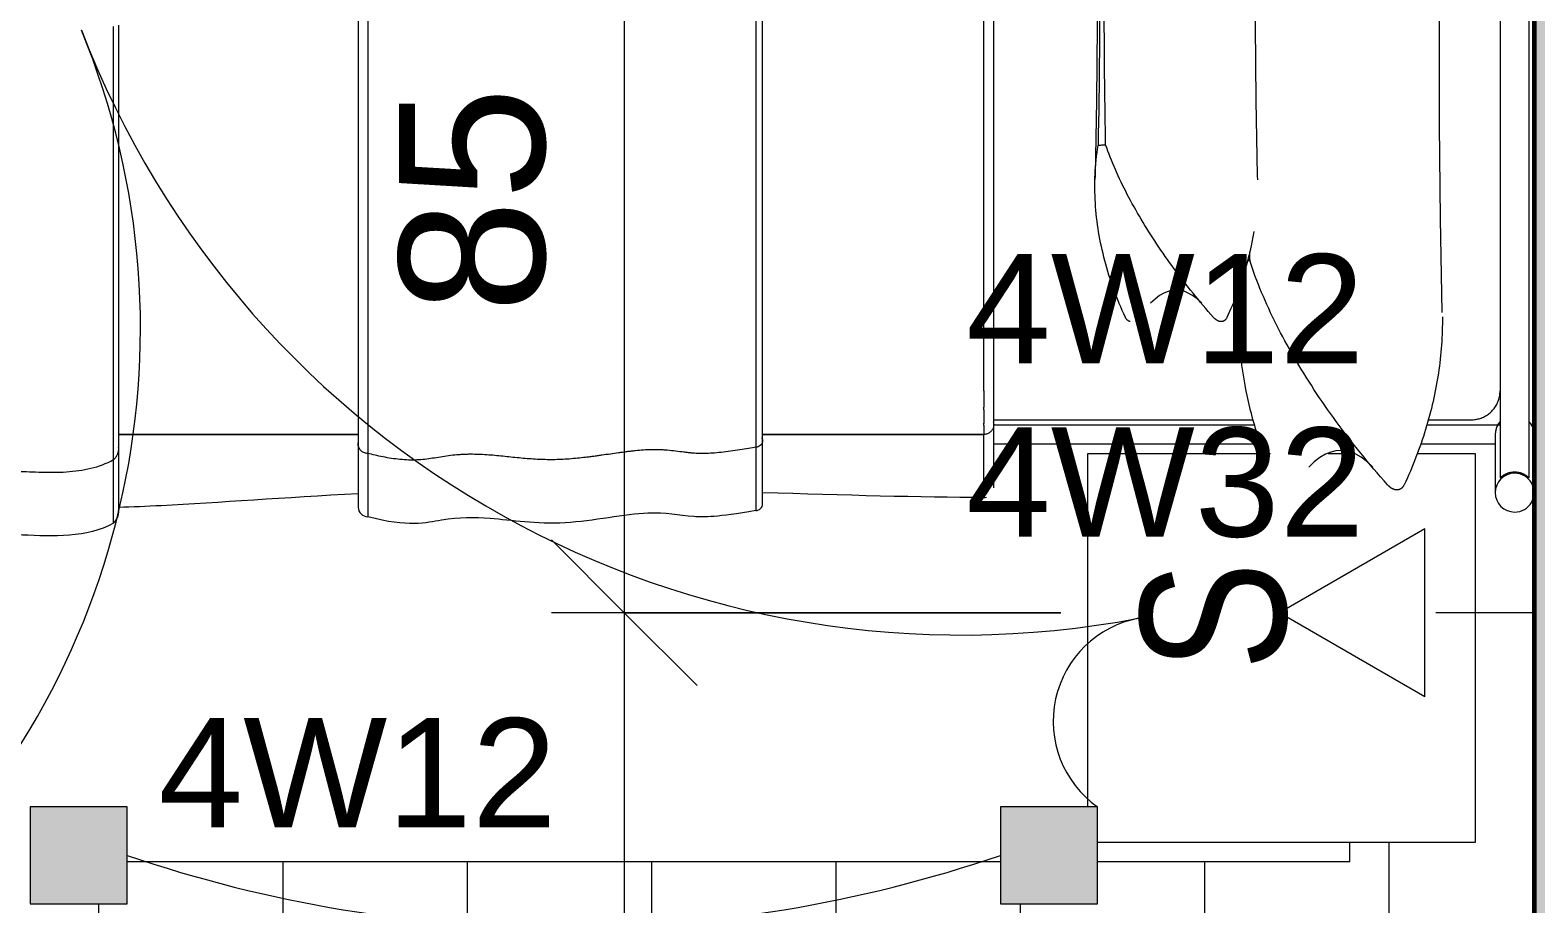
# Model space of a CAD drawing. Header units: millimetres. Extents: x -11245 to 8231, y -22520 to -3800.
# Drawn here: x 2245 to 3797, y -11020 to -10119 of the extents above; entities that cross this region are included whole.
import ezdxf

# ---------------------------------------------------------------- set-up
doc = ezdxf.new("R2010")
doc.units = ezdxf.units.MM
for name, color, linetype, lineweight in [('A-ANNO-DIMS', 211, 'Continuous', 9), ('A-ANNO-DIMS-75', 211, 'Continuous', 9), ('A-ANNO-NOTE', 131, 'Continuous', 9), ('A-DETL-GENF', 92, 'Continuous', 9), ('A-DETL-THIN', 151, 'Continuous', 9), ('A-FLOR-PATT', 8, 'Continuous', 25), ('A-WALL', 113, 'Continuous', 25), ('A-WALL-PATT', 111, 'Continuous', 25), ('G-ANNO-TEXT', 231, 'Continuous', 9), ('I-FURN', 30, 'Continuous', 9)]:
    doc.layers.add(name, color=color, linetype=linetype, lineweight=lineweight)
doc.styles.add('@Arial Unicode MS', font='ARIALUNI.TTF', dxfattribs={"height": 150})
doc.styles.add('Arial', font='arial.ttf', dxfattribs={"width": 0.8, "height": 150})
doc.styles.add('Arial_1', font='arial.ttf', dxfattribs={"height": 112.5})
doc.dimstyles.new('CRT_-__Metros_-_Linha_de_chamada_3_5_mm', dxfattribs={"dimscale": 304.8, "dimtxt": 150.876728, "dimasz": 0.492126, "dimexe": 0.246063, "dimexo": 0.0625, "dimgap": 0.123031, "dimtad": 1, "dimlfac": 0.001, "dimrnd": 0.01, "dimzin": 0, "dimdsep": 46, "dimtxsty": '@Arial Unicode MS', "dimblk1": 'OBLIQUE', "dimblk2": 'OBLIQUE', "dimsah": 1, "dimcen": 0.09, "dimdle": 0.246063, "dimazin": 0, "dimtfac": 1, "dimtdec": 4, "dimtix": 1, "dimtmove": 0, "dimatfit": 3, "dimfxl": 1.476378, "dimfxlon": 1, "dimtvp": 1, "dimtolj": 1, "dimtzin": 0, "dimarcsym": 2})
doc.dimstyles.new('CRT_-__Metros_-_Linha_de_chamada_3_5_mm_1', dxfattribs={"dimscale": 304.8, "dimtxt": 150.876728, "dimasz": 0.492126, "dimexe": 0.246063, "dimexo": 0.0625, "dimgap": 0.123031, "dimtad": 1, "dimdec": 0, "dimlfac": 0.1, "dimdsep": 46, "dimtxsty": '@Arial Unicode MS', "dimblk1": 'OBLIQUE', "dimblk2": 'OBLIQUE', "dimsah": 1, "dimcen": 0.09, "dimdle": 0.246063, "dimazin": 0, "dimtfac": 1, "dimtdec": 4, "dimtix": 1, "dimtmove": 0, "dimatfit": 3, "dimfxl": 1.476378, "dimfxlon": 1, "dimtvp": 1, "dimtolj": 1, "dimtzin": 0, "dimarcsym": 2})

# ---------------------------------------------------------------- blocks, each defined once
blk = doc.blocks.new('Blks_Dorm Ikea_Cama Björksnäs - Queen-3588633-PONTOS ELÉTRICOS TÉRREO')
at = {"layer": 'I-FURN', "color": 254}
for p, q in [((844.9, 1015), (-844.9, 1015)), ((-844.9, 985), (844.9, 985)), ((790, 909.5), (790, 984.6)), ((800, 980), (860, 980)), ((810, 980.6), (810, 903)), ((785, 911.3), (785, 955)), ((785, 462.6), (785, 730.5)), ((790, 463), (790, 732)), ((810, 738.6), (810, 463.6))]:
    blk.add_line(p, q, dxfattribs=at)
at = {"layer": 'I-FURN', "color": 254, "flags": 128}
blk.add_lwpolyline([(785, 955), (785, 956.2), (784.9, 957.4), (784.8, 958.6), (784.6, 959.8), (784.4, 961), (784.1, 962.1), (783.8, 963.3), (783.5, 964.4), (783.1, 965.6), (782.6, 966.7), (782.1, 967.8), (781.6, 968.9), (781, 969.9), (780.4, 970.9), (779.8, 971.9), (779.1, 972.9), (778.3, 973.9), (777.6, 974.8), (776.7, 975.7), (775.9, 976.5), (775, 977.3), (774.1, 978.1), (773.2, 978.9), (772.2, 979.6), (771.2, 980.2), (770.2, 980.9), (769.1, 981.5), (768.1, 982), (767, 982.5), (765.9, 983), (764.7, 983.4), (763.6, 983.7), (762.4, 984.1), (761.3, 984.3), (760.1, 984.6), (758.9, 984.7), (757.7, 984.9), (756.5, 985), (755.3, 985), (755, 985)], dxfattribs=at)
at = {"layer": 'I-FURN', "color": 254}
for centre, start, end in [((800, 1000), 86.2712, 130.9514), ((800, 1000), 123.75, 128.4099), ((800, 1000), 90, 99.452), ((860, 1000), 360, 180), ((860, 1000), 180, 0), ((800, 1000), 229.0486, 275.0779), ((800, 1000), 231.5901, 247.9445), ((800, 1000), 257.4654, 270)]:
    blk.add_arc(centre, 20, start, end, dxfattribs=at)
for points, knots in [([(844.9, 1015), (844.9, 1015), (844.9, 1014.9), (844.7, 1014.8), (844.6, 1014.6), (844.4, 1014.4), (844.2, 1014.1), (844, 1013.9), (843.8, 1013.6), (843.7, 1013.5), (843.5, 1013.3), (843.3, 1013), (843.1, 1012.7), (842.8, 1012.3), (842.6, 1012), (842.4, 1011.7), (842.2, 1011.5), (842, 1011.1), (841.7, 1010.6), (841.4, 1010.1), (841.1, 1009.4), (840.8, 1008.8), (840.5, 1008.1), (840.2, 1007.4), (839.9, 1006.4), (839.5, 1005.1), (839.1, 1002.9), (838.9, 1001.2), (838.9, 1000)], [-1, -1, -1, -1, -0.928571, -0.892857, -0.857143, -0.821429, -0.785714, -0.75, -0.732143, -0.714286, -0.696429, -0.678571, -0.642857, -0.607143, -0.589286, -0.571429, -0.553571, -0.535714, -0.5, -0.464286, -0.428571, -0.392857, -0.357143, -0.321429, -0.285714, -0.214286, -0.142857, 0, 0, 0, 0]), ([(838.9, 1000), (838.9, 998.8), (839.1, 997.1), (839.5, 994.9), (839.9, 993.6), (840.2, 992.6), (840.5, 991.9), (840.8, 991.2), (841.1, 990.6), (841.4, 989.9), (841.7, 989.4), (842, 988.9), (842.2, 988.5), (842.4, 988.3), (842.6, 988), (842.8, 987.7), (843.1, 987.3), (843.3, 987), (843.5, 986.7), (843.7, 986.5), (843.8, 986.4), (844, 986.1), (844.2, 985.9), (844.4, 985.6), (844.6, 985.4), (844.7, 985.2), (844.9, 985.1), (844.9, 985), (844.9, 985)], [-1, -1, -1, -1, -0.857143, -0.785714, -0.714286, -0.678571, -0.642857, -0.607143, -0.571429, -0.535714, -0.5, -0.464286, -0.446429, -0.428571, -0.410714, -0.392857, -0.357143, -0.321429, -0.303571, -0.285714, -0.267857, -0.25, -0.214286, -0.178571, -0.142857, -0.107143, -0.071429, 0, 0, 0, 0])]:
    blk.add_open_spline(points, degree=3, knots=knots, dxfattribs=at)
blk = doc.blocks.new('Blks_Decor Henzel Studio_Tapete Diamond Dust - Único-3507124-PONTOS ELÉTRICOS TÉRREO')
at = {"layer": 'I-FURN', "color": 254}
for p, q in [((-1250, 260), (-1250, -640)), ((-1250, -740), (-1250, -1000)), ((-1250, -1000), (-1230, -1000)), ((-830, -1000), (-828, -1000))]:
    blk.add_line(p, q, dxfattribs=at)
blk = doc.blocks.new('Blks_Dorm_Travesseiros - Branco-3557595-PONTOS ELÉTRICOS TÉRREO')
at = {"layer": 'I-FURN', "color": 254}
for p in [(620.8, 110.3), (620.8, 107.9)]:
    blk.add_line(p, (620.8, 109.2), dxfattribs=at)
at = {"layer": 'I-FURN', "color": 254, "flags": 128}
for points in [[(674.4, 308.7), (577.9, 306.8), (481.2, 305.9), (384.3, 305.9), (287.6, 306.8), (191.1, 308.6), (185.6, 308.7)], [(833.6, 237.1), (828, 231), (823.6, 225.2), (820.3, 219.5), (818.1, 214.1), (816.9, 209), (816.5, 204), (816.9, 198.9), (818.2, 193.8), (820.5, 188.4), (823.8, 182.7), (828.3, 176.8), (833.6, 171.1)], [(146.4, 118.2), (223.6, 116.7), (301.1, 116), (378.5, 115.9), (455.9, 116.7), (533.2, 118.1), (537.6, 118.2)], [(646.9, 100), (668.9, 99.6), (674.4, 99.4)], [(664.9, 60.9), (660.4, 56.1), (656.9, 51.4), (654.3, 46.9), (652.5, 42.6), (651.5, 38.4), (651.2, 34.4), (651.5, 30.4), (652.6, 26.3), (654.4, 21.9), (657, 17.4), (660.6, 12.7), (664.9, 8.1)], [(217.2, -47.8), (223.6, -47.7), (301.1, -46.9), (378.5, -46.9), (455.9, -47.6), (533.2, -49.1), (537.5, -49.2)]]:
    blk.add_lwpolyline(points, dxfattribs=at)
at = {"layer": 'I-FURN', "color": 254}
for centre, ratio, start_param, end_param in [((430, 706.5), 0.241922, 4.78609, 4.789653), ((430, 701.3), 0.240231, 4.787731, 4.789654)]:
    blk.add_ellipse(centre, major_axis=(2472.1, 0), ratio=ratio, start_param=start_param, end_param=end_param, dxfattribs=at)
for points in [[(678.8, 308.8), (688.5, 308.9), (707.9, 308.3), (737, 305.1), (766.1, 299.6), (794.9, 291.9), (823.6, 282), (842.5, 273.9), (851.9, 269.5)], [(851.9, 252.3), (841.1, 242.8), (819.5, 224.4), (786.7, 199.1), (753.6, 176.1), (720.3, 155.5), (687, 137.4), (653.8, 122.1), (631.8, 113.8), (620.8, 110.3)], [(679.5, 73.1), (671.2, 65.7), (654.6, 51.6), (629.3, 32), (603.9, 14.2), (578.3, -1.9), (552.7, -16.2), (527.2, -28.5), (510.1, -35.2), (501.6, -38.2)], [(676.5, -1.4), (677.5, -2.3), (678.5, -3.1), (679.5, -4)], [(502.2, -46), (502, -44.7), (501.7, -42.1), (501.6, -39.5), (501.6, -38.2)]]:
    blk.add_open_spline(points, degree=3, dxfattribs=at)
for points, knots in [([(851.9, 269.5), (852.3, 269.3), (852.8, 269), (853.5, 268.6), (854, 268.2), (854.5, 267.8), (855, 267.3), (855.4, 266.9), (855.7, 266.6), (855.9, 266.3), (856.1, 266), (856.3, 265.6), (856.6, 265), (856.9, 264.3), (857.1, 263.6), (857.2, 262.8), (857.2, 262), (857.2, 261.1), (857.1, 260.3), (856.9, 259.5), (856.6, 258.7), (856.3, 258), (856.1, 257.5), (855.9, 257.2), (855.7, 256.8), (855.4, 256.3), (855, 255.8), (854.5, 255.1), (854, 254.5), (853.5, 253.9), (852.8, 253.1), (852.3, 252.6), (851.9, 252.3)], [-1, -1, -1, -1, -0.928571, -0.892857, -0.857143, -0.821429, -0.785714, -0.75, -0.732143, -0.714286, -0.696429, -0.678571, -0.642857, -0.607143, -0.571429, -0.535714, -0.5, -0.464286, -0.428571, -0.392857, -0.357143, -0.321429, -0.303571, -0.285714, -0.267857, -0.25, -0.214286, -0.178571, -0.142857, -0.107143, -0.071429, 0, 0, 0, 0]), ([(819.4, 125), (814, 123), (792.2, 115.3), (748.1, 103.8), (698.2, 98.4), (660, 99.8), (644, 101.5), (639, 102.2)], [-0.8571429, -0.8571429, -0.8571429, -0.8571429, -0.7857143, -0.5714286, -0.2857143, -0.1428571, -0.0786332, -0.0786332, -0.0786332, -0.0786332]), ([(590.9, 114.5), (595.8, 113.7), (609.1, 111.2), (630.6, 105.8), (655.3, 97.5), (671.4, 90.6), (679.5, 86.8)], [-0.5132646, -0.5132646, -0.5132646, -0.5132646, -0.4285714, -0.2857143, -0.1428571, 0, 0, 0, 0]), ([(679.5, 86.8), (679.8, 86.7), (680.3, 86.5), (680.8, 86.1), (681.2, 85.8), (681.6, 85.5), (682, 85.1), (682.3, 84.8), (682.5, 84.5), (682.7, 84.3), (682.8, 84), (683, 83.7), (683.3, 83.3), (683.5, 82.7), (683.7, 82.1), (683.7, 81.5), (683.8, 80.8), (683.7, 80.2), (683.7, 79.5), (683.5, 78.9), (683.3, 78.2), (683, 77.7), (682.8, 77.3), (682.7, 77), (682.5, 76.7), (682.3, 76.3), (682, 75.9), (681.6, 75.3), (681.2, 74.8), (680.8, 74.4), (680.3, 73.7), (679.8, 73.3), (679.5, 73.1)], [-1, -1, -1, -1, -0.928571, -0.892857, -0.857143, -0.821429, -0.785714, -0.75, -0.732143, -0.714286, -0.696429, -0.678571, -0.642857, -0.607143, -0.571429, -0.535714, -0.5, -0.464286, -0.428571, -0.392857, -0.357143, -0.321429, -0.303571, -0.285714, -0.267857, -0.25, -0.214286, -0.178571, -0.142857, -0.107143, -0.071429, 0, 0, 0, 0]), ([(679.5, -4), (679.8, -4.3), (680.2, -4.7), (680.8, -5.3), (681.1, -5.6), (681.2, -5.8)], [-1, -1, -1, -1, -0.9285714, -0.8928571, -0.8571429, -0.8571429, -0.8571429, -0.8571429]), ([(683.6, -13.1), (683.6, -13.3), (683.5, -13.7), (683.3, -14.3), (683, -14.7), (682.9, -15), (682.7, -15.3), (682.5, -15.5), (682.3, -15.8), (682, -16.1), (681.6, -16.4), (681.2, -16.8), (680.8, -17.1), (680.2, -17.5), (679.8, -17.7), (679.5, -17.8)], [-0.4285714, -0.4285714, -0.4285714, -0.4285714, -0.3928571, -0.3571429, -0.3214286, -0.3035714, -0.2857143, -0.2678571, -0.25, -0.2142857, -0.1785714, -0.1428571, -0.1071429, -0.0714286, 0, 0, 0, 0]), ([(679.5, -17.8), (669.9, -22.3), (650.5, -30.4), (611.3, -42.6), (571.5, -49.2), (531.9, -49.6), (512.1, -47.6), (502.2, -46)], [-1, -1, -1, -1, -0.833333, -0.666667, -0.333333, -0.166667, 0, 0, 0, 0]), ([(501.6, -38.2), (459.1, -39), (358.1, -40.1), (256.9, -39.5), (198.5, -38.5)], [0, 0, 0, 0, 0.4, 0.949401, 0.949401, 0.949401, 0.949401]), ([(213.6, -45.4), (245.6, -44.9), (341.9, -43.9), (438.3, -44.7), (502.2, -46)], [0.0993198, 0.0993198, 0.0993198, 0.0993198, 0.4, 1, 1, 1, 1])]:
    blk.add_open_spline(points, degree=3, knots=knots, dxfattribs=at)
blk = doc.blocks.new('Blks_Dorm_Colcha e Mantas - Casal-3554190-PONTOS ELÉTRICOS TÉRREO')
at = {"layer": 'I-FURN', "color": 254}
for p, q in [((-891.4, 197.2), (-826, 197.2)), ((-879.9, 191.8), (-814.7, 191.8)), ((-826, 197.2), (-755, 197.2)), ((-800, -55.2), (-800, 191.8)), ((-800, 191.8), (-800, -55.2)), ((-755, 197.2), (-379.7, 197.2)), ((-755, 191.8), (-378.4, 191.8)), ((-809.8, -55), (-874.9, -55)), ((755, -55), (-755, -55)), ((-819.6, -65), (-884.9, -65)), ((-755, -65), (-819.6, -65)), ((755, -65), (-755, -65)), ((-813.2, -465), (-878.4, -465)), ((-755, -465), (-813.2, -465)), ((755, -465), (-755, -465)), ((-871.7, -471.7), (-806.6, -471.7)), ((-800, -700), (-800, -471.3)), ((-800, -471.3), (-800, -700)), ((-755, -471.7), (755, -471.7)), ((-865, -700), (-800, -700)), ((-865, -700), (-800, -700)), ((-855.1, -710), (-790.2, -710)), ((-790.7, -700), (-800, -700)), ((-790.8, -700), (-788.5, -700)), ((-774.8, -700), (-788.9, -700)), ((-774.8, -700), (-771.8, -700)), ((-755, -700), (-771.9, -700)), ((-755, -700), (-244.8, -700)), ((-755, -700), (-244.8, -700)), ((-755, -710), (-242.1, -710))]:
    blk.add_line(p, q, dxfattribs=at)
at = {"layer": 'I-FURN', "color": 254, "flags": 128}
for points in [[(-814.7, 191.8), (-813.7, 191.8), (-812.7, 191.8), (-811.6, 191.8), (-810.3, 191.8), (-809, 191.8), (-807.6, 191.8), (-806.1, 191.8), (-804.6, 191.8), (-802.9, 191.8), (-801.2, 191.8), (-799.4, 191.8), (-797.6, 191.8), (-795.6, 191.8), (-793.6, 191.8), (-791.6, 191.8), (-789.5, 191.8), (-787.3, 191.8), (-785.1, 191.8), (-782.8, 191.8), (-780.5, 191.8), (-778.1, 191.8), (-775.7, 191.8), (-773.3, 191.8), (-770.8, 191.8), (-768.4, 191.8), (-765.9, 191.8), (-763.3, 191.8), (-760.8, 191.8), (-758.3, 191.8), (-755.7, 191.8), (-755, 191.8)], [(-755, -55), (-757.3, -55), (-759.7, -55), (-762, -55), (-764.4, -55), (-766.7, -55), (-769, -55), (-771.2, -55), (-773.5, -55), (-775.7, -55), (-777.9, -55), (-780, -55), (-782.1, -55), (-784.2, -55), (-786.2, -55), (-788.2, -55), (-790.1, -55), (-791.9, -55), (-793.7, -55), (-795.5, -55), (-797.1, -55), (-798.7, -55), (-800.3, -55), (-801.7, -55), (-803.1, -55), (-804.4, -55), (-805.7, -55), (-806.8, -55), (-807.9, -55), (-808.9, -55), (-809.8, -55), (-809.8, -55)], [(-806.6, -471.7), (-805.7, -471.7), (-804.8, -471.7), (-803.8, -471.7), (-802.7, -471.7), (-801.5, -471.7), (-800.2, -471.7), (-798.9, -471.7), (-797.5, -471.7), (-796.1, -471.7), (-794.6, -471.7), (-793, -471.7), (-791.3, -471.7), (-789.6, -471.7), (-787.8, -471.7), (-786, -471.7), (-784.2, -471.7), (-782.3, -471.7), (-780.3, -471.7), (-778.3, -471.7), (-776.3, -471.7), (-774.2, -471.7), (-772.1, -471.7), (-770, -471.7), (-767.8, -471.7), (-765.7, -471.7), (-763.5, -471.7), (-761.3, -471.7), (-759.1, -471.7), (-756.9, -471.7), (-755, -471.7)], [(-790.2, -710), (-789.6, -710), (-788.8, -710), (-788, -710), (-787.2, -710), (-786.3, -710), (-785.4, -710), (-784.4, -710), (-783.4, -710), (-782.3, -710), (-781.2, -710), (-780, -710), (-778.8, -710), (-777.5, -710), (-776.3, -710), (-775, -710), (-773.6, -710), (-772.2, -710), (-770.8, -710), (-769.4, -710), (-768, -710), (-766.5, -710), (-765, -710), (-763.5, -710), (-762, -710), (-760.4, -710), (-758.9, -710), (-757.4, -710), (-755.8, -710), (-755, -710)]]:
    blk.add_lwpolyline(points, dxfattribs=at)
at = {"layer": 'I-FURN', "color": 254}
for centre, major_axis, start_param, end_param in [((-879.9, 206.8), (0, 15), 2.265734, 3.244396), ((-874.9, -65), (0, 10), 0, 1.570796), ((-871.7, -465), (0, 6.74), 1.570796, 3.141593), ((-855.1, -700), (0, 10), 1.570796, 1.832596)]:
    blk.add_ellipse(centre, major_axis=major_axis, ratio=0.99356, start_param=start_param, end_param=end_param, dxfattribs=at)
for points, knots in [([(-891.4, 197.2), (-907, 224.5), (-902.2, 305), (-902.2, 395.1), (-917.6, 482.7), (-905, 547.7), (-894.8, 665.1), (-894.8, 700)], [-1.311492, -1.311492, -1.311492, -1.311492, -1.090306, -0.806257, -0.538033, -0.239429, 0, 0, 0, 0]), ([(-829.4, 700), (-829.4, 696.2), (-829.5, 688.3), (-829.9, 675.8), (-830.4, 664.9), (-830.9, 656.1), (-831.4, 649.5), (-831.8, 643), (-832.4, 634.5), (-833.3, 624.2), (-834.2, 613.8), (-834.9, 605.3), (-835.6, 598.6), (-836.2, 591.9), (-837.1, 583.2), (-838.3, 572.7), (-839.7, 560.2), (-841.2, 547.5), (-842.9, 534.4), (-844.4, 521.6), (-845.5, 511.3), (-846.2, 503.4), (-846.7, 497.6), (-847, 491.8), (-847.2, 483.9), (-847.1, 473.6), (-846.3, 460.7), (-845.1, 447.9), (-843.7, 435.5), (-842.2, 423.1), (-840.8, 410.6), (-839.1, 394), (-837.7, 372.7), (-837.1, 347.1), (-837.2, 326.1), (-837.6, 309.3), (-838, 296.5), (-838.5, 283.7), (-838.9, 271.1), (-839.1, 258.5), (-838.7, 245.8), (-837.4, 232.9), (-834.4, 216.3), (-830.1, 204.5), (-826, 197.2)], [0, 0, 0, 0, 0.025, 0.05, 0.075, 0.0875, 0.1, 0.1125, 0.125, 0.15, 0.175, 0.1875, 0.2, 0.2125, 0.225, 0.25, 0.275, 0.3, 0.325, 0.35, 0.375, 0.3875, 0.4, 0.4125, 0.425, 0.45, 0.475, 0.5, 0.525, 0.55, 0.575, 0.6, 0.65, 0.7, 0.75, 0.775, 0.8, 0.825, 0.85, 0.875, 0.9, 0.925, 0.95, 1, 1, 1, 1]), ([(-861.2, -55), (-865.2, 21.6), (-871.7, 104.4), (-874.8, 177.7), (-875.3, 192)], [-2.633244, -2.633244, -2.633244, -2.633244, -1.96947, -1.8041962, -1.8041962, -1.8041962, -1.8041962]), ([(-878.4, -465), (-885.5, -424.5), (-885.5, -392.3), (-876.4, -358.1), (-896.9, -261.2), (-885.3, -195.4), (-885.3, -146.6), (-896, -106.7), (-884.9, -65)], [0, 0, 0, 0, 0.11887, 0.301171, 0.521317, 0.756114, 0.92768, 1.073471, 1.073471, 1.073471, 1.073471]), ([(-813.2, -465), (-814, -460.4), (-815.5, -451.7), (-817.4, -438.7), (-818.6, -429), (-819.4, -420.1), (-819.8, -412.2), (-819.7, -406.3), (-819.4, -401.7), (-819.2, -398.3), (-818.8, -394.6), (-818.2, -389.3), (-817.3, -382.2), (-816.5, -375), (-816, -369.4), (-815.8, -365.3), (-815.7, -361.4), (-815.8, -356), (-816.1, -349.2), (-816.8, -342.1), (-817.4, -336.3), (-817.9, -331.9), (-818.5, -327.6), (-819.3, -321.8), (-820.3, -314.9), (-821.2, -308), (-822, -302.4), (-822.6, -298), (-823.2, -293.7), (-823.9, -288), (-824.6, -281), (-825.4, -272.6), (-825.9, -264.2), (-826.1, -255.9), (-826, -245), (-825.3, -231.4), (-824, -217.3), (-822.8, -206.1), (-821.9, -197.9), (-821.2, -189.6), (-820.7, -181.2), (-820.5, -174.2), (-820.5, -168.7), (-820.6, -164.7), (-820.8, -160.7), (-821.2, -155.2), (-822, -148.2), (-823.3, -139.8), (-824.7, -131.7), (-825.8, -123.7), (-826.4, -115.4), (-826.5, -106.9), (-825.9, -98.1), (-824.8, -89.2), (-822.7, -77.6), (-820.8, -69.6), (-819.6, -65)], [-1, -1, -1, -1, -0.958333, -0.9375, -0.916667, -0.895833, -0.875, -0.854167, -0.84375, -0.833333, -0.822917, -0.8125, -0.791667, -0.770833, -0.760417, -0.75, -0.739583, -0.729167, -0.708333, -0.6875, -0.677083, -0.666667, -0.65625, -0.645833, -0.625, -0.604167, -0.59375, -0.583333, -0.572917, -0.5625, -0.541667, -0.520833, -0.5, -0.479167, -0.458333, -0.416667, -0.375, -0.354167, -0.333333, -0.3125, -0.291667, -0.270833, -0.260417, -0.25, -0.239583, -0.229167, -0.208333, -0.1875, -0.166667, -0.145833, -0.125, -0.104167, -0.083333, -0.0625, -0.041667, 0, 0, 0, 0]), ([(-786.8, -709.3), (-787.3, -709.6), (-789, -710), (-791.9, -710.1), (-795.2, -708.9), (-797.8, -706.6), (-799.6, -703.5), (-800, -701.2), (-800, -700)], [0.3838136, 0.3838136, 0.3838136, 0.3838136, 0.4444444, 0.5555556, 0.6666667, 0.7777778, 0.8888889, 1, 1, 1, 1])]:
    blk.add_open_spline(points, degree=3, knots=knots, dxfattribs=at)
for points in [[(-826, 197.2), (-825.2, 196.2), (-823.4, 194.5), (-820.3, 192.7), (-816.8, 191.8), (-814.4, 191.7), (-813.2, 191.9)], [(-819.6, -65), (-819.6, -63.8), (-819.2, -61.5), (-817.4, -58.4), (-814.8, -56.2), (-811.5, -54.9), (-809.2, -55), (-808.1, -55.2)], [(-803.3, -470.8), (-804, -471.2), (-805.4, -471.8), (-807.7, -471.8), (-809.9, -471), (-811.7, -469.4), (-812.9, -467.4), (-813.2, -465.8), (-813.2, -465)], [(-865, -700), (-865.1, -635.6), (-862.5, -555.2), (-860.1, -471.8)]]:
    blk.add_open_spline(points, degree=3, dxfattribs=at)
blk = doc.blocks.new('Blks_Mob_Mesa de Cabeceira Ripas - Madeira-3560384-PONTOS ELÉTRICOS TÉRREO')
at = {"layer": 'I-FURN', "color": 254}
for p, q in [((200, 200), (-200, 200)), ((-200, 200), (-200, 139.9)), ((200, -189.7), (200, 200)), ((-200, 74.1), (-200, 48.1)), ((-200, -11.3), (-200, -200)), ((-200, -200), (163.7, -200))]:
    blk.add_line(p, q, dxfattribs=at)
blk = doc.blocks.new('DIMBLOCK19-PONTOS ELÉTRICOS TÉRREO')
at = {"layer": 'A-ANNO-DIMS-75', "lineweight": 18}
for p, q in [((2857.8, -9869.7), (2782.8, -9794.7)), ((2857.8, -9869.7), (2932.8, -9944.7)), ((2857.8, -10719.7), (2782.8, -10644.7)), ((2857.8, -10719.7), (2932.8, -10794.7))]:
    blk.add_line(p, q, dxfattribs=at)
at = {"layer": 'A-ANNO-DIMS-75'}
for p, q in [((3307.8, -9869.7), (2782.8, -9869.7)), ((2857.8, -9869.7), (2857.8, -10719.7)), ((2857.8, -9869.7), (3307.8, -9869.7)), ((3307.8, -10719.7), (2782.8, -10719.7)), ((2857.8, -10719.7), (3307.8, -10719.7))]:
    blk.add_line(p, q, dxfattribs=at)
at = {"layer": 'A-ANNO-DIMS-75', "color": 0, "insert": (2625.6, -10410.8), "char_height": 150, "width": 278.81, "attachment_point": 1, "rotation": 90, "line_spacing_factor": 1.117605, "style": '@Arial Unicode MS'}
blk.add_mtext('85', dxfattribs=at)
blk = doc.blocks.new('_Oblique')
at = {"color": 0, "linetype": 'ByBlock', "lineweight": -2}
blk.add_line((-0.5, -0.5), (0.5, 0.5), dxfattribs=at)
blk = doc.blocks.new('DIMBLOCK20-PONTOS ELÉTRICOS TÉRREO')
at = {"layer": 'A-ANNO-DIMS-75', "lineweight": 18}
for p, q in [((2857.8, -10719.7), (2782.8, -10644.7)), ((2857.8, -10719.7), (2932.8, -10794.7)), ((2857.8, -11969.7), (2782.8, -11894.7)), ((2857.8, -11969.7), (2932.8, -12044.7))]:
    blk.add_line(p, q, dxfattribs=at)
at = {"layer": 'A-ANNO-DIMS-75'}
for p, q in [((3307.8, -10719.7), (2782.8, -10719.7)), ((2857.8, -10719.7), (2857.8, -12044.7)), ((2857.8, -10719.7), (3307.8, -10719.7)), ((3307.8, -11969.7), (2782.8, -11969.7)), ((2857.8, -11969.7), (3307.8, -11969.7))]:
    blk.add_line(p, q, dxfattribs=at)
at = {"layer": 'A-ANNO-DIMS-75', "color": 0, "insert": (2625.6, -11547.6), "char_height": 150, "width": 487.012, "attachment_point": 1, "rotation": 90, "line_spacing_factor": 1.117605, "style": '@Arial Unicode MS'}
blk.add_mtext('1,25', dxfattribs=at)

msp = doc.modelspace()

# ---------------------------------------------------------------- hatches: boundary and pattern name
at = {"layer": 'A-DETL-GENF'}
h = msp.add_hatch(color=133, dxfattribs=at)
h.paths.add_polyline_path([(5125.38, -15879.651), (5125.38, -15779.651), (5025.38, -15779.651), (5025.38, -15879.651)])
h.paths.add_polyline_path([(5025.38, -15212.984), (5125.38, -15212.984), (5125.38, -15112.984), (5025.38, -15112.984)])
h.paths.add_polyline_path([(5125.38, -14546.317), (5125.38, -14446.317), (5025.38, -14446.317), (5025.38, -14546.317)])
h.paths.add_polyline_path([(5025.38, -13879.651), (5125.38, -13879.651), (5125.38, -13779.651), (5025.38, -13779.651)])
h.paths.add_polyline_path([(6925.38, -12699.651), (7025.38, -12699.651), (7025.38, -12599.651), (6925.38, -12599.651)])
h.paths.add_polyline_path([(5562.047, -12699.651), (5662.047, -12699.651), (5662.047, -12599.651), (5562.047, -12599.651)])
h.paths.add_polyline_path([(4298.713, -12699.651), (4298.713, -12599.651), (4198.713, -12599.651), (4198.713, -12699.651)])
h.paths.add_polyline_path([(2835.38, -12699.651), (2935.38, -12699.651), (2935.38, -12599.651), (2835.38, -12599.651)])
h.paths.add_polyline_path([(1465.38, -12699.651), (1465.38, -12599.651), (1365.38, -12599.651), (1365.38, -12699.651)])
h.paths.add_polyline_path([(-34.62, -12699.651), (-34.62, -12599.651), (-134.62, -12599.651), (-134.62, -12699.651)])
h.paths.add_polyline_path([(-1534.62, -12699.651), (-1534.62, -12599.651), (-1634.62, -12599.651), (-1634.62, -12699.651)])
h.paths.add_polyline_path([(7025.38, -11439.651), (7025.38, -11339.651), (6925.38, -11339.651), (6925.38, -11439.651)])
h.paths.add_polyline_path([(365.38, -11369.651), (365.38, -11269.651), (265.38, -11269.651), (265.38, -11369.651)])
h.paths.add_polyline_path([(-1434.62, -11369.651), (-1434.62, -11269.651), (-1534.62, -11269.651), (-1534.62, -11369.651)])
h.paths.add_polyline_path([(3345.38, -11019.651), (3345.38, -10919.651), (3245.38, -10919.651), (3245.38, -11019.651)])
h.paths.add_polyline_path([(2345.38, -11019.651), (2345.38, -10919.651), (2245.38, -10919.651), (2245.38, -11019.651)])
h.paths.add_polyline_path([(1245.38, -11019.651), (1345.38, -11019.651), (1345.38, -10919.651), (1245.38, -10919.651)])
h.paths.add_polyline_path([(365.38, -10219.651), (365.38, -10119.651), (265.38, -10119.651), (265.38, -10219.651)])
h.paths.add_polyline_path([(-1434.62, -10219.651), (-1434.62, -10119.651), (-1534.62, -10119.651), (-1534.62, -10219.651), (-1521.115, -10219.651)])
h.paths.add_polyline_path([(7025.38, -10179.651), (7025.38, -10079.651), (6925.38, -10079.651), (6925.38, -10179.651)])
h.paths.add_polyline_path([(265.38, -9069.651), (365.38, -9069.651), (365.38, -8969.651), (265.38, -8969.651), (265.38, -9048.468)])
h.paths.add_polyline_path([(-1534.62, -9069.651), (-1434.62, -9069.651), (-1434.62, -8969.651), (-1534.62, -8969.651)])
h.paths.add_polyline_path([(7025.38, -8919.651), (7025.38, -8819.651), (6925.38, -8819.651), (6925.38, -8919.651)])
h.paths.add_polyline_path([(5662.047, -8919.651), (5662.047, -8819.651), (5562.047, -8819.651), (5562.047, -8919.651)])
h.paths.add_polyline_path([(4298.713, -8919.651), (4298.713, -8819.651), (4198.713, -8819.651), (4198.713, -8919.651)])
h.paths.add_polyline_path([(3245.38, -8919.651), (3345.38, -8919.651), (3345.38, -8819.651), (3245.38, -8819.651)])
h.paths.add_polyline_path([(2345.38, -8919.651), (2345.38, -8819.651), (2245.38, -8819.651), (2245.38, -8919.651), (2274.37, -8919.651)])
h.paths.add_polyline_path([(1245.38, -8919.651), (1345.38, -8919.651), (1345.38, -8819.651), (1245.38, -8819.651), (1245.38, -8858.754)])
at = {"layer": 'A-FLOR-PATT', "lineweight": 9}
h = msp.add_hatch(dxfattribs=at)
h.set_pattern_fill('FP_12', color=9, style=0, pattern_type=2)
h.set_pattern_definition([(270, (1745.38, -11969.65), (380, 2e-14), [1300, 0]), (180, (1745.4, -11969.7), (2e-13, 1300), [190, -190]), (270, (1555.38, -11969.65), (380, 2e-14), [1300, 0]), (0, (1555.4, -13269.7), (0, 1300), [190, -190]), (270, (1935.38, -11969.65), (380, 2e-14), [650, -650]), (0, (1745.4, -12619.7), (0, 1300), [190, -190]), (270, (1935.38, -12619.65), (380, 2e-14), [650, -650])])
h.paths.add_polyline_path([(3795.38, -8875.901), (3794.844, -8926.475), (3795.38, -8922.409), (3795.38, -8879.436)])
h.paths.add_polyline_path([(1178.401, -8826.486), (1179.191, -8826.486), (1178.766, -8826.052)])
h.paths.add_polyline_path([(1204.795, -10618.921), (1204.795, -10619.712), (1205.229, -10619.287)])
h.paths.add_polyline_path([(812.359, -10645.316), (811.569, -10645.316), (811.994, -10645.75)])
h.paths.add_polyline_path([(845.38, -11969.651), (845.38, -11959.651), (890.38, -11959.651), (893.915, -11961.115), (895.38, -11964.651), (895.38, -11169.651), (925.38, -11169.651), (925.38, -11969.651), (1695.38, -11969.651), (1695.38, -11964.651), (1697.098, -11961.01), (1700.38, -11959.651), (1745.38, -11959.651), (1745.38, -11969.651), (1795.38, -11969.651), (1795.38, -11349.651), (3795.38, -11349.651), (3795.38, -10595.901), (3788.843, -10610.324), (3774.91, -10615.706), (3760.783, -10608.944), (3755.38, -10595.901), (3755.893, -10545.901), (3678.368, -10545.901), (3674.912, -10555.901), (3735.052, -10556.169), (3735.052, -10955.901), (3605.38, -10955.901), (3605.38, -10975.901), (3345.38, -10975.901), (3345.38, -11019.651), (3245.38, -11019.651), (3245.38, -10975.901), (2345.38, -10975.901), (2345.38, -11019.651), (2245.38, -11019.651), (2245.38, -10975.901), (1605.38, -10975.901), (1605.38, -8475.901), (3605.38, -8475.901), (3605.38, -8505.901), (3735.052, -8505.901), (3735.052, -8905.901), (3670.927, -8905.901), (3673.679, -8912.332), (3678.368, -8925.901), (3755.403, -8925.901), (3756.171, -8915.08), (3756.006, -8911.171), (3756.844, -8872.365), (3761.917, -8861.477), (3775.38, -8855.901), (3789.977, -8862.858), (3795.38, -8875.901), (3795.38, -8369.651), (3644.38, -8369.651), (3644.38, -8379.651), (3544.38, -8379.651), (3544.38, -8369.651), (1046.38, -8369.651), (1046.38, -8379.651), (946.38, -8379.651), (946.38, -8369.651), (795.38, -8369.651), (795.38, -8815.901), (799.262, -8816.591), (801.52, -8817.096), (809.869, -8822.337), (812.7, -8825.901), (1178.797, -8825.825), (1182.527, -8820.901), (1190.204, -8816.582), (1201.543, -8817.485), (1206.359, -8819.523), (1212.7, -8825.901), (1214.698, -8830.724), (1215.165, -8836.598), (1214.684, -8838.834), (1214.185, -8842.04), (1208.875, -8850.431), (1205.38, -8853.499), (1205.38, -9773.651), (1208.061, -9773.651), (1208.188, -9769.651), (1357.88, -9769.651), (1357.572, -9776.438), (1354.484, -9791.964), (1352.171, -9798.352), (1345.862, -9810.372), (1339.018, -9819.385), (1332.614, -9825.789), (1319.724, -9834.977), (1311.581, -9838.942), (1300.829, -9842.471), (1285.145, -9844.617), (1271.595, -9843.797), (1258.415, -9840.548), (1250.047, -9837.082), (1240.275, -9831.375), (1233.146, -9825.789), (1222.88, -9814.884), (1222.88, -9848.651), (1205.38, -9848.651), (1205.987, -10619.637), (1210.38, -10623.048), (1214.698, -10630.724), (1213.796, -10642.064), (1211.758, -10646.88), (1205.38, -10653.221), (1198.592, -10655.478), (1194.135, -10655.517), (1192.061, -10655.207), (1189.24, -10654.705), (1181.056, -10649.74), (1178.06, -10645.901), (811.963, -10645.977), (808.37, -10650.809), (800.556, -10655.219), (795.38, -10655.901), (795.38, -11969.651)])
h.paths.add_polyline_path([(1245.38, -11019.651), (1245.38, -10919.651), (1345.38, -10919.651), (1345.38, -11019.651)])
h.paths.add_polyline_path([(3795.38, -10535.901), (3794.685, -8941.109), (3790.987, -8948.133), (3790.38, -8950.043), (3791.077, -10523.785), (3793.807, -10528.571), (3794.805, -10531.536), (3795.359, -10535.745)])
h.paths.add_polyline_path([(3795.38, -10588.026), (3794.589, -10556.721), (3794.754, -10560.631), (3795.284, -10586.64)])
h.paths.add_polyline_path([(3795.38, -10595.901), (3794.985, -10586.371), (3795.284, -10590.09), (3795.321, -10592.365)])
h.paths.add_polyline_path([(3789.522, -10581.759), (3789.977, -10580.508), (3788.648, -10580.508), (3788.843, -10580.788)])
h.paths.add_polyline_path([(3761.238, -10581.759), (3761.909, -10579.569), (3760.783, -10581.23)])
h.paths.add_polyline_path([(3606.552, -10555.901), (3607.631, -10555.061), (3605.38, -10553.979), (3606.233, -10555.901)])
h.paths.add_polyline_path([(3684.892, -10525.901), (3758.059, -10525.901), (3760.38, -10521.759), (3759.518, -10495.802), (3757.767, -10502.505), (3754.442, -10508.401), (3749.387, -10513.578), (3740.867, -10518.751), (3735.693, -10519.968), (3730.38, -10520.901), (3686.227, -10520.901)])
h.paths.add_polyline_path([(3760.38, -8980.901), (3759.683, -8948.016), (3758.059, -8945.901), (3684.892, -8945.901), (3686.643, -8950.901), (3735.226, -8951.753), (3742.22, -8953.611), (3747.515, -8956.558), (3752.216, -8960.626), (3758.558, -8971.205), (3759.447, -8975.588), (3759.528, -8976.051)])
h.paths.add_polyline_path([(3735.38, -8980.901), (3734.71, -8978.401), (3734.917, -8979.782), (3735.21, -8980.489)])
h.paths.add_polyline_path([(3733.915, -8977.365), (3731.674, -8976.071), (3732.88, -8976.936)])
h.paths.add_polyline_path([(1345.38, -8919.651), (1245.38, -8919.651), (1245.38, -8819.651), (1345.38, -8819.651)])
h.paths.add_polyline_path([(3795.271, -8919.124), (3794.982, -8915.632), (3795.272, -8918.935)])
h.paths.add_polyline_path([(3605.38, -8917.905), (3608.179, -8916.441), (3623.552, -8907.162), (3623.552, -8905.901), (3605.38, -8905.901), (3605.38, -8917.822)])
h.paths.add_polyline_path([(3790.38, -8891.039), (3789.522, -8890.043), (3788.851, -8892.233), (3789.977, -8891.293)])
h.paths.add_polyline_path([(3760.38, -8891.039), (3761.917, -8891.014), (3760.783, -8890.571), (3760.499, -8890.901)])
h.paths.add_polyline_path([(811.963, -8827.151), (811.963, -8826.015), (811.568, -8826.486)])
at = {"layer": 'A-WALL-PATT'}
msp.add_hatch(color=256, dxfattribs=at).paths.add_polyline_path([(3951.444, -11067.011), (3975.38, -11067.011), (3975.38, -9441.2), (3795.38, -9441.2), (3795.38, -11067.011)])

# ---------------------------------------------------------------- linework, layer by layer
at = {"layer": 'A-ANNO-NOTE'}
for p, q in [((3682.88, -10633.048), (3532.88, -10719.651)), ((3682.88, -10806.253), (3682.88, -10633.048)), ((3682.88, -10806.253), (3532.88, -10719.651)), ((3795.38, -10719.651), (3694.13, -10719.651))]:
    msp.add_line(p, q, dxfattribs=at)
at = {"layer": 'A-DETL-THIN'}
for p, q in [((2345.38, -10919.651), (2245.38, -10919.651)), ((2245.38, -10919.651), (2245.38, -11019.651)), ((2345.38, -11019.651), (2345.38, -10919.651)), ((3345.38, -10919.651), (3245.38, -10919.651)), ((3245.38, -10919.651), (3245.38, -11019.651)), ((3345.38, -11019.651), (3345.38, -10919.651)), ((2245.38, -11019.651), (2345.38, -11019.651)), ((3245.38, -11019.651), (3345.38, -11019.651))]:
    msp.add_line(p, q, dxfattribs=at)
for centre, radius, start, end in [((1552.834, -10426.56), 806.262, 239.848771, 22.400046), ((3205.693, -9770.325), 972.229, 201.036352, 280.786987), ((3707.281, -10966.44), 2081.655, 239.654992, 14.090532), ((3407.875, -10831.512), 108.047, 100.786987, 234.661259), ((2795.38, -9651.218), 1393.113, 251.154492, 288.845508)]:
    msp.add_arc(centre, radius, start, end, dxfattribs=at)
at = {"layer": 'A-WALL', "lineweight": 60}
msp.add_line((3795.38, -8369.651), (3795.38, -11369.651), dxfattribs=at)

# ---------------------------------------------------------------- block references
at = {"layer": 'I-FURN', "color": 254}
for name, p, rotation in [('Blks_Decor Henzel Studio_Tapete Diamond Dust - Único-3507124-PONTOS ELÉTRICOS TÉRREO', (2605.38, -9725.901), 89.9999999999999), ('Blks_Dorm_Colcha e Mantas - Casal-3554190-PONTOS ELÉTRICOS TÉRREO', (2528.485, -9735.901), 89.9999999999999), ('Blks_Dorm Ikea_Cama Björksnäs - Queen-3588633-PONTOS ELÉTRICOS TÉRREO', (2775.38, -9735.901), 269.9999999999997), ('Blks_Dorm_Travesseiros - Branco-3557595-PONTOS ELÉTRICOS TÉRREO', (3392.069, -9735.901), 269.9999999999994), ('Blks_Mob_Mesa de Cabeceira Ripas - Madeira-3560384-PONTOS ELÉTRICOS TÉRREO', (3535.052, -10755.901), 269.9999999999997)]:
    msp.add_blockref(name, p, dxfattribs=dict(at, rotation=rotation))

# ---------------------------------------------------------------- texts
at = {"layer": 'A-ANNO-NOTE', "insert": (3389.674, -10779.084), "char_height": 150, "width": 139.49363, "attachment_point": 1, "rotation": 90, "style": 'Arial'}
msp.add_mtext('S', dxfattribs=at)
at = {"layer": 'G-ANNO-TEXT', "color": 33, "char_height": 112.5, "width": 517.08844, "attachment_point": 1, "style": 'Arial_1'}
for s, insert in [('4W12', (3209.961, -10350.175)), ('4W32', (3209.961, -10528.769)), ('4W12', (2377.617, -10828.281))]:
    msp.add_mtext(s, dxfattribs=dict(at, insert=insert))

# ---------------------------------------------------------------- dimensions: what is measured, and where the dimension line sits
at = {"layer": 'A-ANNO-DIMS'}
for base, p1, p2, dimstyle, override, picture, middle in [((2857.779, -10719.651), (3307.779, -9869.651), (3307.779, -10719.651), 'CRT_-__Metros_-_Linha_de_chamada_3_5_mm_1', {"dimpost": '<>', "dimfxl": 850}, 'DIMBLOCK19-PONTOS ELÉTRICOS TÉRREO', (2743.642, -10294.651)), ((2857.779, -11969.651), (3307.779, -10719.651), (3307.779, -11969.651), 'CRT_-__Metros_-_Linha_de_chamada_3_5_mm', {"dimpost": '<>', "dimfxl": 1250}, 'DIMBLOCK20-PONTOS ELÉTRICOS TÉRREO', (2743.642, -11344.651))]:
    dim = msp.add_linear_dim(base=base, p1=p1, p2=p2, angle=90, dimstyle=dimstyle, override=override, dxfattribs=at)
    dim.commit()
    dim.dimension.update_dxf_attribs({"geometry": picture, "text_midpoint": middle})

doc.saveas('drawing.dxf')
